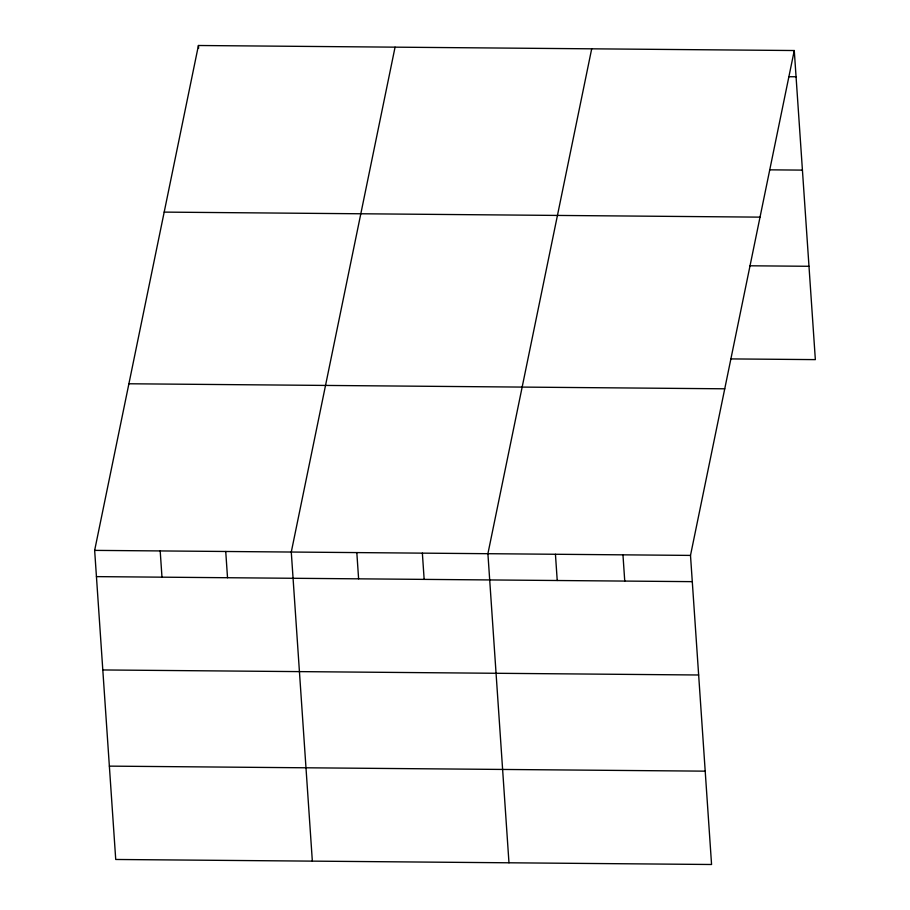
<?xml version="1.0" encoding="UTF-8"?>
<svg xmlns="http://www.w3.org/2000/svg" width="910" height="910" viewBox="0 0 910 910"><rect width="100%" height="100%" fill="white"/><g stroke="black" fill="none" stroke-linecap="round" stroke-linejoin="round"><path stroke-width="1.36" d="M794.271 50.528L690.497 555.407L711.563 864.5L115.729 859.472L94.651 550.379L198.437 45.5L794.271 50.528L815.349 359.621L730.935 358.915M395.065 47.161L291.28 552.04L312.346 861.133M591.693 48.822L487.908 553.689L508.974 862.794M789.027 76.713L796.068 76.77M770.076 169.84L802.427 170.113M164.187 212.11L760.032 217.137M749.897 265.788L808.99 266.289M128.901 383.77L724.747 388.798M94.651 550.379L690.497 555.407M96.437 576.621L692.283 581.649M102.807 669.953L698.641 674.992M109.359 766.129L705.205 771.157M622.963 554.838L624.749 581.08M555.441 554.27L557.227 580.5M422.365 553.143L424.151 579.386M356.822 552.586L358.608 578.828M198.437 45.5L198.619 48.264M225.737 551.483L227.523 577.725M160.194 550.925L161.98 577.167"/></g></svg>
